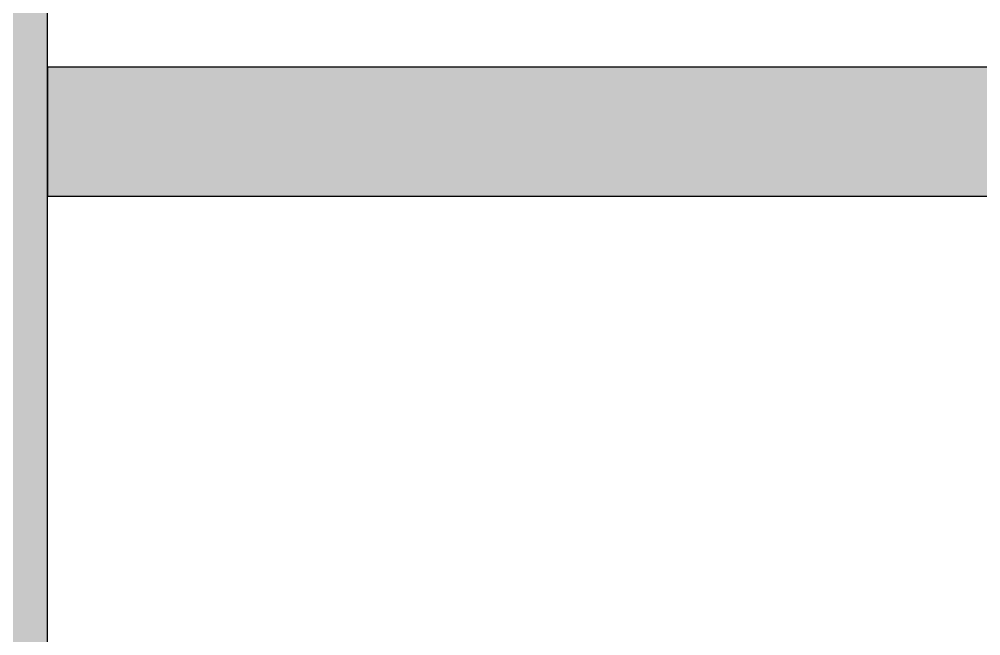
# Model space of a CAD drawing. Header units: millimetres. Extents: x 155927 to 326028, y -36033 to 97293.
# Drawn here: x 156840 to 157601, y 13158 to 13646 of the extents above; entities that cross this region are included whole.
import ezdxf

# ---------------------------------------------------------------- set-up
doc = ezdxf.new("R2010")
doc.units = ezdxf.units.MM
doc.header["$MEASUREMENT"] = 0
doc.layers.add('A-WALL-PATT', color=7, linetype='CONTINUOUS', lineweight=9)
doc.layers.add('I-WALL', color=7, linetype='CONTINUOUS', lineweight=9)

msp = doc.modelspace()

# ---------------------------------------------------------------- hatches: boundary and pattern name
at = {"layer": 'A-WALL-PATT'}
h = msp.add_hatch(color=256, dxfattribs=at)
h.paths.add_polyline_path([(156862.83, 9267.61), (156862.83, 13665.61), (156811.96, 13665.61), (156811.83, 13645.61), (156760.83, 13645.61), (156760.83, 9267.61)], flags=0)
h.paths.add_polyline_path([(156811.96, 14949.61), (156862.83, 14949.61), (156862.83, 16290.61), (156760.83, 16290.61), (156760.83, 14969.61), (156811.83, 14969.61)], flags=0)
h.paths.add_polyline_path([(156760.83, 25449.61), (156862.83, 25449.61), (156862.83, 26532.61), (156760.83, 26532.61), (156760.83, 26195.67)], flags=0)
h = msp.add_hatch(color=256, dxfattribs=at)
h.paths.add_polyline_path([(159476.83, 13505.61), (160947.33, 13505.61), (160947.33, 13607.61), (159257.33, 13607.61), (159257.33, 13505.61), (159374.83, 13505.61)], flags=0)
h.paths.add_polyline_path([(157480.13, 13505.61), (158247.33, 13505.61), (158247.33, 13607.61), (156862.83, 13607.61), (156862.83, 13505.61), (156873.55, 13505.61)], flags=0)
h.paths.add_polyline_path([(162074.83, 13505.61), (162074.83, 13607.61), (161957.33, 13607.61), (161957.33, 13505.61)], flags=0)

# ---------------------------------------------------------------- linework, layer by layer
at = {"layer": 'I-WALL', "lineweight": 30}
for p, q in [((156862.83, 9267.61), (156862.83, 13665.61)), ((158247.33, 13607.61), (156862.83, 13607.61)), ((156862.83, 13607.61), (156862.83, 13505.61)), ((156862.83, 13505.61), (158247.33, 13505.61))]:
    msp.add_line(p, q, dxfattribs=at)

doc.saveas('drawing.dxf')
